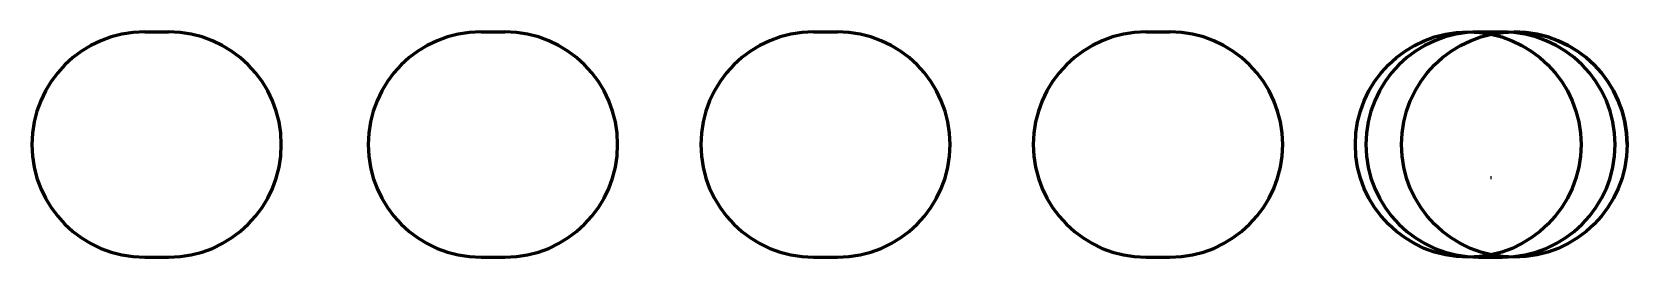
# Model space of a CAD drawing. Header units: millimetres. Extents: x -142 to -8, y -13 to 6.
import ezdxf

# ---------------------------------------------------------------- set-up
doc = ezdxf.new("R2010")
doc.units = ezdxf.units.MM
doc.linetypes.add('K5LT_BASIC', pattern=[0])
doc.layers.add('Системный слой', color=7, linetype='Continuous')

msp = doc.modelspace()

# ---------------------------------------------------------------- linework, layer by layer
at = {"layer": 'Системный слой', "color": 150, "linetype": 'K5LT_BASIC', "lineweight": 60, "true_color": 0x0080ff}
for p, q in [((-132.74, 6.28), (-130.74, 6.28)), ((-104.42, 6.28), (-102.42, 6.28)), ((-76.42, 6.28), (-74.42, 6.28)), ((-48.42, 6.28), (-46.42, 6.28)), ((-20.42, 6.28), (-18.42, 6.28)), ((-132.74, -12.72), (-130.74, -12.72)), ((-104.42, -12.72), (-102.42, -12.72)), ((-76.42, -12.72), (-74.42, -12.72)), ((-48.42, -12.72), (-46.42, -12.72)), ((-20.42, -12.72), (-18.42, -12.72))]:
    msp.add_line(p, q, dxfattribs=at)
for centre in [(-21.3, -3.22), (-17.42, -3.22)]:
    msp.add_circle(centre, 9.5, dxfattribs=at)
for centre, radius, start, end in [((-132.74, -3.22), 9.5, 90, 270), ((-130.74, -3.22), 9.5, 270, 90), ((-104.42, -3.22), 9.5, 90, 270), ((-102.42, -3.22), 9.5, 270, 90), ((-76.42, -3.22), 9.5, 90, 270), ((-74.42, -3.22), 9.5, 270, 90), ((-48.42, -3.22), 9.5, 90, 270), ((-46.42, -3.22), 9.5, 270, 90), ((-20.42, -3.22), 9.5, 90, 270), ((-18.42, -3.22), 9.5, 270, 90), ((-17.42, -3.22), 9.5, 0, 90), ((-17.42, -3.22), 9.5, 0, 90), ((-19.42, 0), 6, 270, 270.7589)]:
    msp.add_arc(centre, radius, start, end, dxfattribs=at)

doc.saveas('drawing.dxf')
